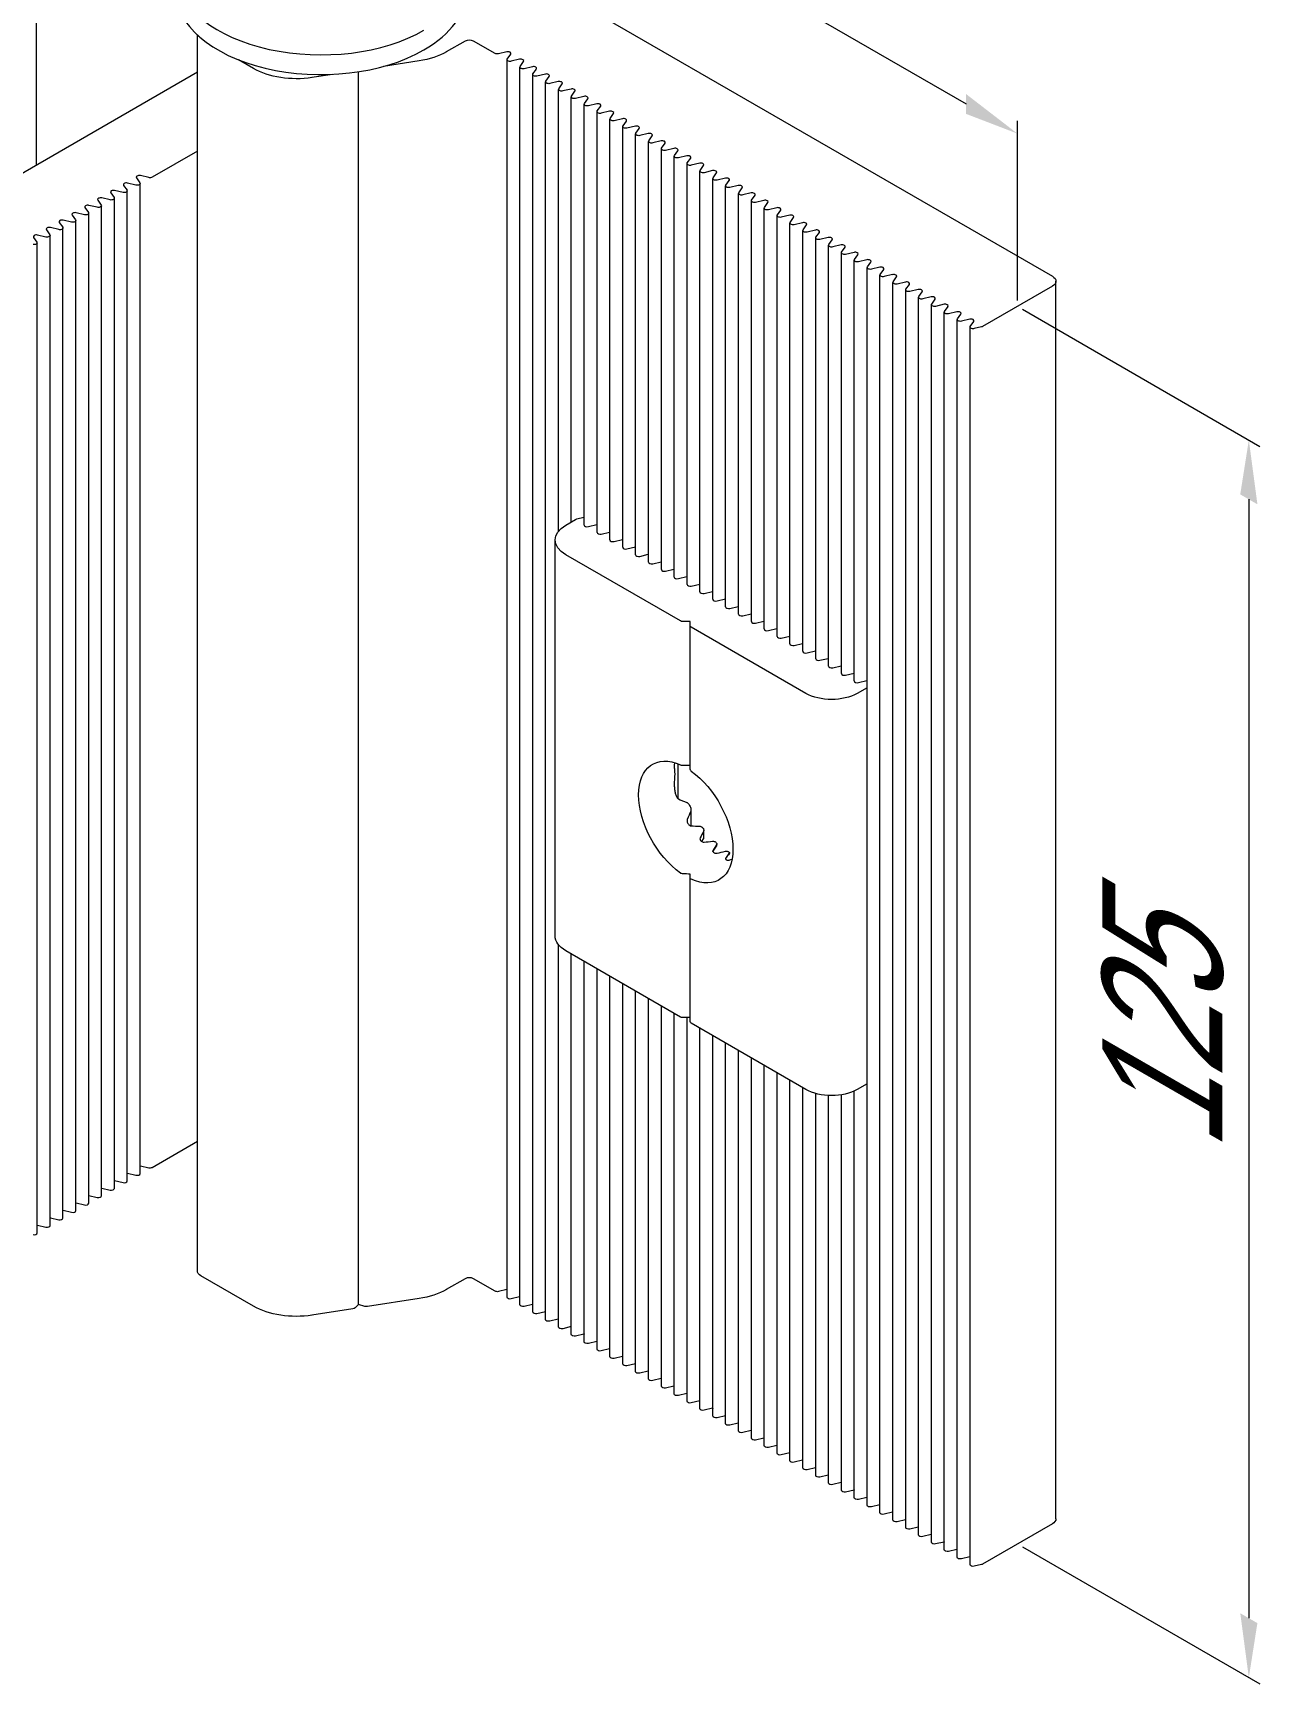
# Model space of a CAD drawing. Extents: x -37 to 4620, y -49 to 348.
# Drawn here: x 1789.59 to 1807.81, y 141.68 to 166.18 of the extents above; entities that cross this region are included whole.
import ezdxf

# ---------------------------------------------------------------- set-up
doc = ezdxf.new("R2010")
doc.units = 0
doc.header["$LTSCALE"] = 5
doc.layers.add('4', color=160, linetype='CONTINUOUS', lineweight=18)
doc.layers.add('PV-38360', color=7, linetype='CONTINUOUS', lineweight=15)
doc.styles.add('14', font='RUSS.SHX', dxfattribs={"width": 0.7, "height": 14})

msp = doc.modelspace()

# ---------------------------------------------------------------- linework, layer by layer
at = {"layer": '4', "lineweight": 13, "extrusion": (-0.707107, -0.408248, 0.57735)}
for p, q in [((1776.97, 180.416, 22.978), (1803.445, 165.131, 44.594)), ((1804.208, 162.215, 43.467), (1804.208, 164.881, 45.353)), ((1804.285, 162.082, 43.467), (1807.808, 160.048, 46.344)), ((1807.643, 159.262, 45.585), (1807.643, 142.654, 33.842)), ((1804.285, 143.711, 30.477), (1807.808, 141.677, 33.354))]:
    msp.add_line(p, q, dxfattribs=at)
at = {"layer": '4', "extrusion": (-0.707107, -0.408248, 0.57735)}
for points in [[(758.587, 985.93, -1316.896), (758.842, 985.675, -1316.896), (759.478, 986.566, -1316.896)], [(766.024, 987.144, -1316.896), (765.769, 986.889, -1316.896), (765.133, 987.78, -1316.896)], [(780.406, 972.761, -1316.896), (780.152, 972.507, -1316.896), (781.043, 971.87, -1316.896)]]:
    msp.add_solid(points, dxfattribs=at)
at = {"layer": 'PV-38360', "lineweight": 13, "extrusion": (0, 0.816497, 0.57735)}
for p, q in [((1789.644, 164.226, 24.831), (1789.644, 169.824, 24.831)), ((1795.649, 167.813, 24.831), (1804.726, 162.572, 24.831)), ((1792.035, 147.809, 24.831), (1792.035, 166.154, 24.831)), ((1792.09, 166.106, 24.831), (1792.087, 166.107, 24.831)), ((1796.008, 166.063, 24.831), (1795.73, 165.903, 24.831)), ((1796.453, 165.879, 24.831), (1796.135, 166.063, 24.831)), ((1792.867, 165.657, 24.831), (1792.645, 165.785, 24.831)), ((1795.327, 165.768, 24.831), (1794.798, 165.687, 24.831)), ((1796.627, 165.903, 24.831), (1796.502, 165.874, 24.831)), ((1796.631, 147.416, 24.831), (1796.631, 165.787, 24.831)), ((1796.634, 165.797, 24.831), (1796.686, 165.869, 24.831)), ((1796.818, 165.793, 24.831), (1796.693, 165.763, 24.831)), ((1796.822, 147.306, 24.831), (1796.822, 165.677, 24.831)), ((1796.825, 165.687, 24.831), (1796.877, 165.759, 24.831)), ((1797.009, 165.683, 24.831), (1796.884, 165.653, 24.831)), ((1780.289, 158.825, 24.831), (1792.035, 165.606, 24.831)), ((1794.04, 165.569, 24.831), (1793.736, 165.522, 24.831)), ((1794.428, 147.312, 24.831), (1794.428, 165.608, 24.831)), ((1797.013, 147.196, 24.831), (1797.013, 165.567, 24.831)), ((1797.016, 165.577, 24.831), (1797.067, 165.649, 24.831)), ((1797.2, 165.573, 24.831), (1797.075, 165.543, 24.831)), ((1797.204, 147.086, 24.831), (1797.204, 165.457, 24.831)), ((1797.207, 165.467, 24.831), (1797.258, 165.539, 24.831)), ((1797.391, 165.462, 24.831), (1797.266, 165.433, 24.831)), ((1797.398, 165.356, 24.831), (1797.449, 165.428, 24.831)), ((1797.395, 158.79, 24.831), (1797.395, 165.347, 24.831)), ((1797.581, 165.352, 24.831), (1797.457, 165.323, 24.831)), ((1797.585, 158.927, 24.831), (1797.585, 165.236, 24.831)), ((1797.589, 165.246, 24.831), (1797.64, 165.318, 24.831)), ((1797.772, 165.242, 24.831), (1797.648, 165.212, 24.831)), ((1797.78, 165.136, 24.831), (1797.831, 165.208, 24.831)), ((1797.776, 158.88, 24.831), (1797.776, 165.126, 24.831)), ((1797.963, 165.132, 24.831), (1797.838, 165.102, 24.831)), ((1797.967, 158.77, 24.831), (1797.967, 165.016, 24.831)), ((1797.971, 165.026, 24.831), (1798.022, 165.098, 24.831)), ((1798.154, 165.021, 24.831), (1798.029, 164.992, 24.831)), ((1798.162, 164.916, 24.831), (1798.213, 164.988, 24.831)), ((1798.158, 158.659, 24.831), (1798.158, 164.906, 24.831)), ((1798.345, 164.911, 24.831), (1798.22, 164.882, 24.831)), ((1798.349, 158.549, 24.831), (1798.349, 164.795, 24.831)), ((1798.353, 164.805, 24.831), (1798.404, 164.877, 24.831)), ((1798.536, 164.801, 24.831), (1798.411, 164.771, 24.831)), ((1798.54, 158.439, 24.831), (1798.54, 164.685, 24.831)), ((1798.543, 164.695, 24.831), (1798.595, 164.767, 24.831)), ((1798.727, 164.691, 24.831), (1798.602, 164.661, 24.831)), ((1798.731, 158.329, 24.831), (1798.731, 164.575, 24.831)), ((1798.734, 164.585, 24.831), (1798.786, 164.657, 24.831)), ((1798.918, 164.581, 24.831), (1798.793, 164.551, 24.831)), ((1798.922, 158.219, 24.831), (1798.922, 164.465, 24.831)), ((1798.925, 164.475, 24.831), (1798.977, 164.547, 24.831)), ((1799.109, 164.47, 24.831), (1798.984, 164.441, 24.831)), ((1792.035, 164.431, 24.831), (1791.362, 164.042, 24.831)), ((1799.113, 158.108, 24.831), (1799.113, 164.354, 24.831)), ((1799.116, 164.364, 24.831), (1799.168, 164.436, 24.831)), ((1799.3, 164.36, 24.831), (1799.175, 164.33, 24.831)), ((1799.304, 157.998, 24.831), (1799.304, 164.244, 24.831)), ((1799.307, 164.254, 24.831), (1799.359, 164.326, 24.831)), ((1799.491, 164.25, 24.831), (1799.366, 164.22, 24.831)), ((1799.498, 164.144, 24.831), (1799.549, 164.216, 24.831)), ((1791.122, 163.926, 24.831), (1790.997, 163.956, 24.831)), ((1791.129, 164.032, 24.831), (1791.181, 163.96, 24.831)), ((1791.184, 149.253, 24.831), (1791.184, 163.95, 24.831)), ((1791.313, 164.037, 24.831), (1791.188, 164.066, 24.831)), ((1799.495, 157.888, 24.831), (1799.495, 164.134, 24.831)), ((1799.682, 164.14, 24.831), (1799.557, 164.11, 24.831)), ((1799.686, 157.778, 24.831), (1799.686, 164.024, 24.831)), ((1799.689, 164.034, 24.831), (1799.74, 164.106, 24.831)), ((1799.873, 164.029, 24.831), (1799.748, 164, 24.831)), ((1799.88, 163.923, 24.831), (1799.931, 163.996, 24.831)), ((1790.74, 163.706, 24.831), (1790.615, 163.736, 24.831)), ((1790.748, 163.812, 24.831), (1790.799, 163.74, 24.831)), ((1790.802, 149.033, 24.831), (1790.802, 163.73, 24.831)), ((1790.931, 163.816, 24.831), (1790.806, 163.846, 24.831)), ((1790.938, 163.922, 24.831), (1790.99, 163.85, 24.831)), ((1790.993, 149.143, 24.831), (1790.993, 163.84, 24.831)), ((1799.876, 157.667, 24.831), (1799.876, 163.914, 24.831)), ((1800.063, 163.919, 24.831), (1799.939, 163.89, 24.831)), ((1800.067, 157.557, 24.831), (1800.067, 163.803, 24.831)), ((1800.071, 163.813, 24.831), (1800.122, 163.885, 24.831)), ((1800.254, 163.809, 24.831), (1800.13, 163.779, 24.831)), ((1800.262, 163.703, 24.831), (1800.313, 163.775, 24.831)), ((1790.175, 163.481, 24.831), (1790.226, 163.409, 24.831)), ((1790.358, 163.485, 24.831), (1790.234, 163.515, 24.831)), ((1790.366, 163.591, 24.831), (1790.417, 163.519, 24.831)), ((1790.421, 148.812, 24.831), (1790.421, 163.509, 24.831)), ((1790.549, 163.596, 24.831), (1790.424, 163.625, 24.831)), ((1790.557, 163.702, 24.831), (1790.608, 163.63, 24.831)), ((1790.611, 148.923, 24.831), (1790.611, 163.62, 24.831)), ((1800.258, 157.447, 24.831), (1800.258, 163.693, 24.831)), ((1800.445, 163.699, 24.831), (1800.32, 163.669, 24.831)), ((1800.449, 157.337, 24.831), (1800.449, 163.583, 24.831)), ((1800.453, 163.593, 24.831), (1800.504, 163.665, 24.831)), ((1800.636, 163.589, 24.831), (1800.511, 163.559, 24.831)), ((1800.64, 157.226, 24.831), (1800.64, 163.473, 24.831)), ((1800.644, 163.483, 24.831), (1800.695, 163.555, 24.831)), ((1800.827, 163.478, 24.831), (1800.702, 163.449, 24.831)), ((1789.793, 163.261, 24.831), (1789.844, 163.189, 24.831)), ((1789.977, 163.265, 24.831), (1789.852, 163.295, 24.831)), ((1789.984, 163.371, 24.831), (1790.035, 163.299, 24.831)), ((1790.039, 148.592, 24.831), (1790.039, 163.289, 24.831)), ((1790.167, 163.375, 24.831), (1790.043, 163.405, 24.831)), ((1790.23, 148.702, 24.831), (1790.23, 163.399, 24.831)), ((1800.831, 157.116, 24.831), (1800.831, 163.362, 24.831)), ((1800.834, 163.372, 24.831), (1800.886, 163.444, 24.831)), ((1801.018, 163.368, 24.831), (1800.893, 163.338, 24.831)), ((1801.022, 157.006, 24.831), (1801.022, 163.252, 24.831)), ((1801.025, 163.262, 24.831), (1801.077, 163.334, 24.831)), ((1801.209, 163.258, 24.831), (1801.084, 163.228, 24.831)), ((1801.216, 163.152, 24.831), (1801.268, 163.224, 24.831)), ((1789.602, 163.15, 24.831), (1789.653, 163.078, 24.831)), ((1789.657, 148.372, 24.831), (1789.657, 163.069, 24.831)), ((1789.786, 163.155, 24.831), (1789.661, 163.184, 24.831)), ((1789.848, 148.482, 24.831), (1789.848, 163.179, 24.831)), ((1801.213, 156.896, 24.831), (1801.213, 163.142, 24.831)), ((1801.4, 163.148, 24.831), (1801.275, 163.118, 24.831)), ((1801.404, 156.786, 24.831), (1801.404, 163.032, 24.831)), ((1801.407, 163.042, 24.831), (1801.459, 163.114, 24.831)), ((1801.591, 163.037, 24.831), (1801.466, 163.008, 24.831)), ((1801.598, 162.931, 24.831), (1801.65, 163.003, 24.831)), ((1801.595, 156.675, 24.831), (1801.595, 162.922, 24.831)), ((1801.782, 162.927, 24.831), (1801.657, 162.898, 24.831)), ((1801.786, 156.565, 24.831), (1801.786, 162.811, 24.831)), ((1801.789, 162.821, 24.831), (1801.84, 162.893, 24.831)), ((1801.973, 162.817, 24.831), (1801.848, 162.787, 24.831)), ((1801.98, 162.711, 24.831), (1802.031, 162.783, 24.831)), ((1801.977, 144.33, 24.831), (1801.977, 162.701, 24.831)), ((1802.164, 162.707, 24.831), (1802.039, 162.677, 24.831)), ((1802.167, 144.22, 24.831), (1802.167, 162.591, 24.831)), ((1802.171, 162.601, 24.831), (1802.222, 162.673, 24.831)), ((1802.354, 162.597, 24.831), (1802.23, 162.567, 24.831)), ((1802.358, 144.109, 24.831), (1802.358, 162.481, 24.831)), ((1802.362, 162.491, 24.831), (1802.413, 162.563, 24.831)), ((1802.545, 162.486, 24.831), (1802.421, 162.457, 24.831)), ((1804.779, 144.128, 24.831), (1804.779, 162.499, 24.831)), ((1802.549, 143.999, 24.831), (1802.549, 162.37, 24.831)), ((1802.553, 162.38, 24.831), (1802.604, 162.452, 24.831)), ((1802.736, 162.376, 24.831), (1802.611, 162.346, 24.831)), ((1802.74, 143.889, 24.831), (1802.74, 162.26, 24.831)), ((1802.744, 162.27, 24.831), (1802.795, 162.342, 24.831)), ((1802.927, 162.266, 24.831), (1802.802, 162.236, 24.831)), ((1802.935, 162.16, 24.831), (1802.986, 162.232, 24.831)), ((1804.726, 162.426, 24.831), (1803.69, 161.827, 24.831)), ((1802.931, 143.779, 24.831), (1802.931, 162.15, 24.831)), ((1803.118, 162.156, 24.831), (1802.993, 162.126, 24.831)), ((1803.122, 143.669, 24.831), (1803.122, 162.04, 24.831)), ((1803.125, 162.05, 24.831), (1803.177, 162.122, 24.831)), ((1803.309, 162.045, 24.831), (1803.184, 162.016, 24.831)), ((1803.316, 161.939, 24.831), (1803.368, 162.011, 24.831)), ((1803.313, 143.558, 24.831), (1803.313, 161.929, 24.831)), ((1803.5, 161.935, 24.831), (1803.375, 161.905, 24.831)), ((1803.504, 143.448, 24.831), (1803.504, 161.819, 24.831)), ((1803.507, 161.829, 24.831), (1803.559, 161.901, 24.831)), ((1803.673, 161.821, 24.831), (1803.566, 161.795, 24.831)), ((1797.503, 158.88, 24.831), (1797.648, 158.964, 24.831)), ((1797.666, 158.97, 24.831), (1797.772, 158.996, 24.831)), ((1797.838, 158.856, 24.831), (1797.963, 158.886, 24.831)), ((1797.345, 152.781, 24.831), (1797.345, 158.659, 24.831)), ((1798.029, 158.746, 24.831), (1798.154, 158.775, 24.831)), ((1798.22, 158.635, 24.831), (1798.345, 158.665, 24.831)), ((1799.206, 157.456, 24.831), (1797.503, 158.439, 24.831)), ((1798.411, 158.525, 24.831), (1798.536, 158.555, 24.831)), ((1798.602, 158.415, 24.831), (1798.727, 158.445, 24.831)), ((1798.793, 158.305, 24.831), (1798.918, 158.334, 24.831)), ((1798.984, 158.194, 24.831), (1799.109, 158.224, 24.831)), ((1799.175, 158.084, 24.831), (1799.3, 158.114, 24.831)), ((1799.366, 157.974, 24.831), (1799.491, 158.004, 24.831)), ((1799.557, 157.864, 24.831), (1799.682, 157.893, 24.831)), ((1799.748, 157.754, 24.831), (1799.873, 157.783, 24.831)), ((1799.939, 157.643, 24.831), (1800.063, 157.673, 24.831)), ((1799.349, 157.447, 24.831), (1799.244, 157.447, 24.831)), ((1799.349, 157.386, 24.831), (1799.349, 157.447, 24.831)), ((1799.349, 155.253, 24.831), (1799.349, 157.386, 24.831)), ((1801.067, 156.381, 24.831), (1799.365, 157.364, 24.831)), ((1800.13, 157.533, 24.831), (1800.254, 157.563, 24.831)), ((1800.32, 157.423, 24.831), (1800.445, 157.453, 24.831)), ((1800.511, 157.313, 24.831), (1800.636, 157.342, 24.831)), ((1800.702, 157.202, 24.831), (1800.827, 157.232, 24.831)), ((1800.893, 157.092, 24.831), (1801.018, 157.122, 24.831)), ((1801.084, 156.982, 24.831), (1801.209, 157.012, 24.831)), ((1801.275, 156.872, 24.831), (1801.4, 156.901, 24.831)), ((1801.466, 156.762, 24.831), (1801.591, 156.791, 24.831)), ((1801.657, 156.651, 24.831), (1801.782, 156.681, 24.831)), ((1801.976, 156.465, 24.831), (1801.831, 156.381, 24.831)), ((1801.848, 156.541, 24.831), (1801.973, 156.571, 24.831)), ((1799.171, 154.817, 24.831), (1799.171, 155.334, 24.831)), ((1799.362, 154.414, 24.831), (1799.362, 154.651, 24.831)), ((1799.521, 154.182, 24.831), (1799.549, 154.222, 24.831)), ((1799.553, 154.232, 24.831), (1799.553, 154.347, 24.831)), ((1799.744, 154.122, 24.831), (1799.744, 154.145, 24.831)), ((1799.689, 154.04, 24.831), (1799.74, 154.112, 24.831)), ((1799.88, 153.93, 24.831), (1799.931, 154.002, 24.831)), ((1799.935, 154.012, 24.831), (1799.935, 154.012, 24.831)), ((1799.349, 153.641, 24.831), (1799.349, 153.699, 24.831)), ((1799.349, 151.508, 24.831), (1799.349, 153.641, 24.831)), ((1797.395, 146.975, 24.831), (1797.395, 152.65, 24.831)), ((1799.206, 151.577, 24.831), (1797.503, 152.56, 24.831)), ((1797.585, 146.865, 24.831), (1797.585, 152.513, 24.831)), ((1797.776, 146.755, 24.831), (1797.776, 152.402, 24.831)), ((1797.967, 146.645, 24.831), (1797.967, 152.292, 24.831)), ((1798.158, 146.534, 24.831), (1798.158, 152.182, 24.831)), ((1798.349, 146.424, 24.831), (1798.349, 152.072, 24.831)), ((1798.54, 146.314, 24.831), (1798.54, 151.962, 24.831)), ((1798.731, 146.204, 24.831), (1798.731, 151.851, 24.831)), ((1798.922, 146.094, 24.831), (1798.922, 151.741, 24.831)), ((1799.113, 145.983, 24.831), (1799.113, 151.631, 24.831)), ((1799.349, 151.568, 24.831), (1799.244, 151.568, 24.831)), ((1799.304, 145.873, 24.831), (1799.304, 151.568, 24.831)), ((1801.067, 150.503, 24.831), (1799.365, 151.486, 24.831)), ((1799.495, 145.763, 24.831), (1799.495, 151.41, 24.831)), ((1799.686, 145.653, 24.831), (1799.686, 151.3, 24.831)), ((1799.876, 145.542, 24.831), (1799.876, 151.19, 24.831)), ((1800.067, 145.432, 24.831), (1800.067, 151.08, 24.831)), ((1800.258, 145.322, 24.831), (1800.258, 150.97, 24.831)), ((1800.449, 145.212, 24.831), (1800.449, 150.859, 24.831)), ((1800.64, 145.101, 24.831), (1800.64, 150.749, 24.831)), ((1800.831, 144.991, 24.831), (1800.831, 150.639, 24.831)), ((1801.022, 144.881, 24.831), (1801.022, 150.529, 24.831)), ((1801.786, 144.44, 24.831), (1801.786, 150.479, 24.831)), ((1801.976, 150.586, 24.831), (1801.831, 150.503, 24.831)), ((1801.213, 144.771, 24.831), (1801.213, 150.443, 24.831)), ((1801.404, 144.661, 24.831), (1801.404, 150.412, 24.831)), ((1801.595, 144.55, 24.831), (1801.595, 150.423, 24.831)), ((1791.362, 149.345, 24.831), (1792.035, 149.734, 24.831)), ((1790.997, 149.259, 24.831), (1791.122, 149.229, 24.831)), ((1791.188, 149.369, 24.831), (1791.313, 149.34, 24.831)), ((1790.615, 149.039, 24.831), (1790.74, 149.009, 24.831)), ((1790.806, 149.149, 24.831), (1790.931, 149.119, 24.831)), ((1790.234, 148.818, 24.831), (1790.358, 148.788, 24.831)), ((1790.424, 148.928, 24.831), (1790.549, 148.899, 24.831)), ((1789.852, 148.598, 24.831), (1789.977, 148.568, 24.831)), ((1790.043, 148.708, 24.831), (1790.167, 148.678, 24.831)), ((1789.661, 148.487, 24.831), (1789.786, 148.458, 24.831)), ((1792.867, 147.286, 24.831), (1792.087, 147.736, 24.831)), ((1796.008, 147.692, 24.831), (1795.73, 147.532, 24.831)), ((1796.453, 147.508, 24.831), (1796.135, 147.692, 24.831)), ((1796.627, 147.532, 24.831), (1796.502, 147.502, 24.831)), ((1794.428, 147.312, 24.831), (1794.376, 147.26, 24.831)), ((1794.519, 147.282, 24.831), (1794.428, 147.312, 24.831)), ((1795.327, 147.397, 24.831), (1794.56, 147.279, 24.831)), ((1796.818, 147.422, 24.831), (1796.693, 147.392, 24.831)), ((1797.009, 147.312, 24.831), (1796.884, 147.282, 24.831)), ((1794.343, 147.245, 24.831), (1793.736, 147.151, 24.831)), ((1797.2, 147.201, 24.831), (1797.075, 147.172, 24.831)), ((1797.391, 147.091, 24.831), (1797.266, 147.062, 24.831)), ((1797.581, 146.981, 24.831), (1797.457, 146.951, 24.831)), ((1797.772, 146.871, 24.831), (1797.648, 146.841, 24.831)), ((1797.963, 146.761, 24.831), (1797.838, 146.731, 24.831)), ((1798.154, 146.65, 24.831), (1798.029, 146.621, 24.831)), ((1798.345, 146.54, 24.831), (1798.22, 146.51, 24.831)), ((1798.536, 146.43, 24.831), (1798.411, 146.4, 24.831)), ((1798.727, 146.32, 24.831), (1798.602, 146.29, 24.831)), ((1798.918, 146.209, 24.831), (1798.793, 146.18, 24.831)), ((1799.109, 146.099, 24.831), (1798.984, 146.07, 24.831)), ((1799.3, 145.989, 24.831), (1799.175, 145.959, 24.831)), ((1799.491, 145.879, 24.831), (1799.366, 145.849, 24.831)), ((1799.682, 145.769, 24.831), (1799.557, 145.739, 24.831)), ((1799.873, 145.658, 24.831), (1799.748, 145.629, 24.831)), ((1800.063, 145.548, 24.831), (1799.939, 145.518, 24.831)), ((1800.254, 145.438, 24.831), (1800.13, 145.408, 24.831)), ((1800.445, 145.328, 24.831), (1800.32, 145.298, 24.831)), ((1800.636, 145.217, 24.831), (1800.511, 145.188, 24.831)), ((1800.827, 145.107, 24.831), (1800.702, 145.077, 24.831)), ((1801.018, 144.997, 24.831), (1800.893, 144.967, 24.831)), ((1801.209, 144.887, 24.831), (1801.084, 144.857, 24.831)), ((1801.4, 144.776, 24.831), (1801.275, 144.747, 24.831)), ((1801.591, 144.666, 24.831), (1801.466, 144.637, 24.831)), ((1801.782, 144.556, 24.831), (1801.657, 144.526, 24.831)), ((1801.973, 144.446, 24.831), (1801.848, 144.416, 24.831)), ((1802.164, 144.336, 24.831), (1802.039, 144.306, 24.831)), ((1802.354, 144.225, 24.831), (1802.23, 144.196, 24.831)), ((1802.545, 144.115, 24.831), (1802.421, 144.085, 24.831)), ((1802.736, 144.005, 24.831), (1802.611, 143.975, 24.831)), ((1802.927, 143.895, 24.831), (1802.802, 143.865, 24.831)), ((1804.726, 144.054, 24.831), (1803.69, 143.456, 24.831)), ((1803.118, 143.784, 24.831), (1802.993, 143.755, 24.831)), ((1803.309, 143.674, 24.831), (1803.184, 143.645, 24.831)), ((1803.5, 143.564, 24.831), (1803.375, 143.534, 24.831)), ((1803.673, 143.449, 24.831), (1803.566, 143.424, 24.831))]:
    msp.add_line(p, q, dxfattribs=at)
at = {"layer": 'PV-38360', "lineweight": 13}
for centre, major_axis, ratio, start_param, end_param in [((1793.869, 167.106, 24.831), (-2.16, 0), 0.57735, -1.093827, 2.356194), ((1793.869, 166.813, 24.831), (-2.16, 0), 0.57735, 0, 2.356194), ((1793.869, 166.813, 24.831), (2.16, 0), 0.57735, -0.785398, 0), ((1796.071, 166.026, 24.831), (-0.09, 0), 0.57735, -2.356194, -0.785398), ((1796.644, 165.879, 24.831), (0.045, 0), 0.57735, -0.390607, 1.961403), ((1796.835, 165.769, 24.831), (0.045, 0), 0.57735, -0.390607, 1.961403), ((1797.026, 165.659, 24.831), (0.045, 0), 0.57735, -0.390607, 1.961403), ((1797.217, 165.549, 24.831), (0.045, 0), 0.57735, -0.390607, 1.961403), ((1797.408, 165.438, 24.831), (0.045, 0), 0.57735, -0.390607, 1.961403), ((1797.599, 165.328, 24.831), (0.045, 0), 0.57735, -0.390607, 1.961403), ((1797.79, 165.218, 24.831), (0.045, 0), 0.57735, -0.390607, 1.961403), ((1797.98, 165.108, 24.831), (0.045, 0), 0.57735, -0.390607, 1.961403), ((1798.171, 164.997, 24.831), (0.045, 0), 0.57735, -0.390607, 1.961403), ((1798.362, 164.887, 24.831), (0.045, 0), 0.57735, -0.390607, 1.961403), ((1798.553, 164.777, 24.831), (0.045, 0), 0.57735, -0.390607, 1.961403), ((1798.744, 164.667, 24.831), (0.045, 0), 0.57735, -0.390607, 1.961403), ((1798.935, 164.557, 24.831), (0.045, 0), 0.57735, -0.390607, 1.961403), ((1799.126, 164.446, 24.831), (0.045, 0), 0.57735, -0.390607, 1.961403), ((1799.317, 164.336, 24.831), (0.045, 0), 0.57735, -0.390607, 1.961403), ((1799.508, 164.226, 24.831), (0.045, 0), 0.57735, -0.390607, 1.961403), ((1790.98, 163.932, 24.831), (-0.045, 0), 0.57735, -1.961403, 0.390607), ((1791.171, 164.042, 24.831), (-0.045, 0), 0.57735, -1.961403, 0.390607), ((1799.699, 164.116, 24.831), (0.045, 0), 0.57735, -0.390607, 1.961403), ((1799.89, 164.005, 24.831), (0.045, 0), 0.57735, -0.390607, 1.961403), ((1790.598, 163.711, 24.831), (-0.045, 0), 0.57735, -1.961403, 0.390607), ((1790.789, 163.822, 24.831), (-0.045, 0), 0.57735, -1.961403, 0.390607), ((1800.081, 163.895, 24.831), (0.045, 0), 0.57735, -0.390607, 1.961403), ((1800.271, 163.785, 24.831), (0.045, 0), 0.57735, -0.390607, 1.961403), ((1800.462, 163.675, 24.831), (0.045, 0), 0.57735, -0.390607, 1.961403), ((1790.216, 163.491, 24.831), (-0.045, 0), 0.57735, -1.961403, 0.390607), ((1790.407, 163.601, 24.831), (-0.045, 0), 0.57735, -1.961403, 0.390607), ((1800.653, 163.565, 24.831), (0.045, 0), 0.57735, -0.390607, 1.961403), ((1800.844, 163.454, 24.831), (0.045, 0), 0.57735, -0.390607, 1.961403), ((1789.835, 163.271, 24.831), (-0.045, 0), 0.57735, -1.961403, 0.390607), ((1790.026, 163.381, 24.831), (-0.045, 0), 0.57735, -1.961403, 0.390607), ((1801.035, 163.344, 24.831), (0.045, 0), 0.57735, -0.390607, 1.961403), ((1801.226, 163.234, 24.831), (0.045, 0), 0.57735, -0.390607, 1.961403), ((1789.644, 163.16, 24.831), (-0.045, 0), 0.57735, -1.961403, 0.390607), ((1801.417, 163.124, 24.831), (0.045, 0), 0.57735, -0.390607, 1.961403), ((1801.608, 163.013, 24.831), (0.045, 0), 0.57735, -0.390607, 1.961403), ((1801.799, 162.903, 24.831), (0.045, 0), 0.57735, -0.390607, 1.961403), ((1801.99, 162.793, 24.831), (0.045, 0), 0.57735, -0.390607, 1.961403), ((1802.181, 162.683, 24.831), (0.045, 0), 0.57735, -0.390607, 1.961403), ((1802.372, 162.572, 24.831), (0.045, 0), 0.57735, -0.390607, 1.961403), ((1802.563, 162.462, 24.831), (0.045, 0), 0.57735, -0.390607, 1.961403), ((1802.753, 162.352, 24.831), (0.045, 0), 0.57735, -0.390607, 1.961403), ((1802.944, 162.242, 24.831), (0.045, 0), 0.57735, -0.390607, 1.961403), ((1803.135, 162.132, 24.831), (0.045, 0), 0.57735, -0.390607, 1.961403), ((1803.326, 162.021, 24.831), (0.045, 0), 0.57735, -0.390607, 1.961403), ((1803.517, 161.911, 24.831), (0.045, 0), 0.57735, -0.390607, 1.961403), ((1797.821, 158.88, 24.831), (-0.045, 0), 0.57735, 0, 1.961403), ((1798.012, 158.77, 24.831), (-0.045, 0), 0.57735, 0, 1.961403), ((1798.203, 158.659, 24.831), (-0.045, 0), 0.57735, 0, 1.961403), ((1798.394, 158.549, 24.831), (-0.045, 0), 0.57735, 0, 1.961403), ((1798.585, 158.439, 24.831), (-0.045, 0), 0.57735, 0, 1.961403), ((1798.776, 158.329, 24.831), (-0.045, 0), 0.57735, 0, 1.961403), ((1798.967, 158.219, 24.831), (-0.045, 0), 0.57735, 0, 1.961403), ((1799.158, 158.108, 24.831), (-0.045, 0), 0.57735, 0, 1.961403), ((1799.349, 157.998, 24.831), (-0.045, 0), 0.57735, 0, 1.961403), ((1799.54, 157.888, 24.831), (-0.045, 0), 0.57735, 0, 1.961403), ((1799.731, 157.778, 24.831), (-0.045, 0), 0.57735, 0, 1.961403), ((1799.921, 157.667, 24.831), (-0.045, 0), 0.57735, 0, 1.961403), ((1800.112, 157.557, 24.831), (-0.045, 0), 0.57735, 0, 1.961403), ((1800.303, 157.447, 24.831), (-0.045, 0), 0.57735, 0, 1.961403), ((1800.494, 157.337, 24.831), (-0.045, 0), 0.57735, 0, 1.961403), ((1800.685, 157.226, 24.831), (-0.045, 0), 0.57735, 0, 1.961403), ((1800.876, 157.116, 24.831), (-0.045, 0), 0.57735, 0, 1.961403), ((1801.067, 157.006, 24.831), (-0.045, 0), 0.57735, 0, 1.961403), ((1801.258, 156.896, 24.831), (-0.045, 0), 0.57735, 0, 1.961403), ((1801.449, 156.786, 24.831), (-0.045, 0), 0.57735, 0, 1.961403), ((1801.64, 156.675, 24.831), (-0.045, 0), 0.57735, 0, 1.961403), ((1801.831, 156.565, 24.831), (-0.045, 0), 0.57735, 0, 1.961403), ((1801.347, 155.661, 24.831), (2.372, 0.632), 0.319372, -2.805322, -2.691297), ((1800.889, 155.397, 24.831), (2.372, 0.632), 0.319372, -2.35007, -2.283611), ((1799.508, 154.232, 24.831), (0.045, 0), 0.57735, -0.390607, 0), ((1800.431, 155.132, 24.831), (2.372, 0.632), 0.319372, -2.031678, -1.975879), ((1799.699, 154.122, 24.831), (0.045, 0), 0.57735, -0.390607, 0), ((1799.972, 154.868, 24.831), (2.372, 0.632), 0.319372, -1.7503, -1.697724), ((1799.89, 154.012, 24.831), (0.045, 0), 0.57735, -0.390607, 0), ((1799.514, 154.603, 24.831), (2.372, 0.632), 0.319372, -1.476473, -1.462179), ((1791.139, 149.253, 24.831), (0.045, 0), 0.57735, -1.961403, 0), ((1791.33, 149.364, 24.831), (0.045, 0), 0.57735, -1.961403, -0.785398), ((1790.757, 149.033, 24.831), (0.045, 0), 0.57735, -1.961403, 0), ((1790.948, 149.143, 24.831), (0.045, 0), 0.57735, -1.961403, 0), ((1790.376, 148.812, 24.831), (0.045, 0), 0.57735, -1.961403, 0), ((1790.566, 148.923, 24.831), (0.045, 0), 0.57735, -1.961403, 0), ((1789.994, 148.592, 24.831), (0.045, 0), 0.57735, -1.961403, 0), ((1790.185, 148.702, 24.831), (0.045, 0), 0.57735, -1.961403, 0), ((1789.612, 148.372, 24.831), (0.045, 0), 0.57735, -1.961403, 0), ((1789.803, 148.482, 24.831), (0.045, 0), 0.57735, -1.961403, 0), ((1796.071, 147.655, 24.831), (-0.09, 0), 0.57735, -2.356194, -0.785398), ((1796.644, 147.508, 24.831), (-0.045, 0), 0.57735, -1.273545, -1.180189), ((1796.835, 147.398, 24.831), (-0.045, 0), 0.57735, -1.273545, -1.180189), ((1797.026, 147.288, 24.831), (-0.045, 0), 0.57735, -1.273545, -1.180189), ((1797.217, 147.177, 24.831), (-0.045, 0), 0.57735, -1.273545, -1.180189), ((1797.408, 147.067, 24.831), (-0.045, 0), 0.57735, -1.273545, -1.180189), ((1797.599, 146.957, 24.831), (-0.045, 0), 0.57735, -1.273545, -1.180189), ((1797.79, 146.847, 24.831), (-0.045, 0), 0.57735, -1.273545, -1.180189), ((1797.98, 146.737, 24.831), (-0.045, 0), 0.57735, -1.273545, -1.180189), ((1798.171, 146.626, 24.831), (-0.045, 0), 0.57735, -1.273545, -1.180189), ((1798.362, 146.516, 24.831), (-0.045, 0), 0.57735, -1.273545, -1.180189), ((1798.553, 146.406, 24.831), (-0.045, 0), 0.57735, -1.273545, -1.180189), ((1798.744, 146.296, 24.831), (-0.045, 0), 0.57735, -1.273545, -1.180189), ((1798.935, 146.185, 24.831), (-0.045, 0), 0.57735, -1.273545, -1.180189), ((1799.126, 146.075, 24.831), (-0.045, 0), 0.57735, -1.273545, -1.180189), ((1799.317, 145.965, 24.831), (-0.045, 0), 0.57735, -1.273545, -1.180189), ((1799.508, 145.855, 24.831), (-0.045, 0), 0.57735, -1.273545, -1.180189), ((1799.699, 145.744, 24.831), (-0.045, 0), 0.57735, -1.273545, -1.180189), ((1799.89, 145.634, 24.831), (-0.045, 0), 0.57735, -1.273545, -1.180189), ((1800.081, 145.524, 24.831), (-0.045, 0), 0.57735, -1.273545, -1.180189), ((1800.271, 145.414, 24.831), (-0.045, 0), 0.57735, -1.273545, -1.180189), ((1800.462, 145.304, 24.831), (-0.045, 0), 0.57735, -1.273545, -1.180189), ((1800.653, 145.193, 24.831), (-0.045, 0), 0.57735, -1.273545, -1.180189), ((1800.844, 145.083, 24.831), (-0.045, 0), 0.57735, -1.273545, -1.180189), ((1801.035, 144.973, 24.831), (-0.045, 0), 0.57735, -1.273545, -1.180189), ((1801.226, 144.863, 24.831), (-0.045, 0), 0.57735, -1.273545, -1.180189), ((1801.417, 144.752, 24.831), (-0.045, 0), 0.57735, -1.273545, -1.180189), ((1801.608, 144.642, 24.831), (-0.045, 0), 0.57735, -1.273545, -1.180189), ((1801.799, 144.532, 24.831), (-0.045, 0), 0.57735, -1.273545, -1.180189), ((1801.99, 144.422, 24.831), (-0.045, 0), 0.57735, -1.273545, -1.180189), ((1802.181, 144.312, 24.831), (-0.045, 0), 0.57735, -1.273545, -1.180189), ((1802.372, 144.201, 24.831), (-0.045, 0), 0.57735, -1.273545, -1.180189), ((1802.563, 144.091, 24.831), (-0.045, 0), 0.57735, -1.273545, -1.180189), ((1802.753, 143.981, 24.831), (-0.045, 0), 0.57735, -1.273545, -1.180189), ((1802.944, 143.871, 24.831), (-0.045, 0), 0.57735, -1.273545, -1.180189), ((1803.135, 143.76, 24.831), (-0.045, 0), 0.57735, -1.273545, -1.180189), ((1803.326, 143.65, 24.831), (-0.045, 0), 0.57735, -1.273545, -1.180189), ((1803.517, 143.54, 24.831), (-0.045, 0), 0.57735, -1.273545, -1.180189)]:
    msp.add_ellipse(centre, major_axis=major_axis, ratio=ratio, start_param=start_param, end_param=end_param, dxfattribs=at)
at = {"layer": 'PV-38360', "lineweight": 13, "extrusion": (1.3e-15, -3e-16, -1)}
for centre, major_axis, start_param, end_param in [((1792.215, 166.181, 24.831), (-0.18, 0), -0.785398, -0.366053), ((1796.867, 165.677, 24.831), (-0.045, 0), -1.961403, 0.390607), ((1789.612, 163.069, 24.831), (0.045, 0), -0.390607, 1.961403), ((1802.976, 162.15, 24.831), (-0.045, 0), -1.961403, 0.390607), ((1799.403, 157.386, 24.831), (-0.054, 0), -0.785398, 0), ((1799.403, 151.508, 24.831), (-0.054, 0), -0.785398, 0), ((1796.867, 147.306, 24.831), (-0.045, 0), -1.961403, 0)]:
    msp.add_ellipse(centre, major_axis=major_axis, ratio=0.57735, start_param=start_param, end_param=end_param, dxfattribs=at)
at = {"layer": 'PV-38360', "lineweight": 13, "extrusion": (1.2e-15, -2e-16, -1)}
for centre, major_axis, start_param, end_param in [((1795.094, 166.27, 24.831), (-0.9, 0), -2.356194, -1.832596), ((1790.216, 148.794, 24.831), (0.045, 0), -1.273545, -1.180189), ((1795.094, 147.899, 24.831), (-0.9, 0), -2.356194, -1.832596)]:
    msp.add_ellipse(centre, major_axis=major_axis, ratio=0.57735, start_param=start_param, end_param=end_param, dxfattribs=at)
at = {"layer": 'PV-38360', "lineweight": 13, "extrusion": (1.2e-15, -6e-16, -1)}
for centre, major_axis, start_param, end_param in [((1796.485, 165.898, 24.831), (-0.045, 0), -1.961403, -0.785091), ((1797.63, 165.236, 24.831), (-0.045, 0), -1.961403, 0.390607), ((1804.599, 162.499, 24.831), (0.18, 0), -0.785398, 0.785398), ((1797.885, 158.659, 24.831), (-0.54, 0), -0.785398, 0.785398), ((1799.89, 157.759, 24.831), (0.045, 0), -1.961403, -1.868048), ((1796.485, 147.526, 24.831), (-0.045, 0), -1.961403, -0.785091), ((1797.058, 147.196, 24.831), (-0.045, 0), -1.961403, 0), ((1797.63, 146.865, 24.831), (-0.045, 0), -1.961403, 0), ((1798.012, 146.645, 24.831), (-0.045, 0), -1.961403, 0), ((1803.167, 143.669, 24.831), (-0.045, 0), -1.961403, 0), ((1803.358, 143.558, 24.831), (-0.045, 0), -1.961403, 0), ((1803.549, 143.448, 24.831), (-0.045, 0), -1.961403, 0)]:
    msp.add_ellipse(centre, major_axis=major_axis, ratio=0.57735, start_param=start_param, end_param=end_param, dxfattribs=at)
at = {"layer": 'PV-38360', "lineweight": 13, "extrusion": (1.3e-15, -2e-16, -1)}
for centre in [(1796.676, 165.787, 24.831), (1797.249, 165.457, 24.831), (1797.44, 165.347, 24.831), (1798.203, 164.906, 24.831), (1798.394, 164.795, 24.831)]:
    msp.add_ellipse(centre, major_axis=(-0.045, 0), ratio=0.57735, start_param=-1.961403, end_param=0.390607, dxfattribs=at)
at = {"layer": 'PV-38360', "lineweight": 13, "extrusion": (1.3e-15, -4e-16, -1)}
for centre, major_axis, start_param, end_param in [((1793.504, 166.024, 24.831), (-0.9, 0), -1.832596, -0.785398), ((1789.994, 163.289, 24.831), (0.045, 0), -0.390607, 1.961403), ((1803.652, 161.849, 24.831), (-0.054, 0), -2.356194, -1.961403), ((1798.553, 158.531, 24.831), (0.045, 0), -1.961403, -1.868048), ((1798.744, 158.421, 24.831), (0.045, 0), -1.961403, -1.868048), ((1798.935, 158.31, 24.831), (0.045, 0), -1.961403, -1.868048), ((1799.126, 158.2, 24.831), (0.045, 0), -1.961403, -1.868048), ((1799.317, 158.09, 24.831), (0.045, 0), -1.961403, -1.868048), ((1799.508, 157.98, 24.831), (0.045, 0), -1.961403, -1.868048), ((1799.699, 157.869, 24.831), (0.045, 0), -1.961403, -1.868048), ((1799.285, 154.471, 24.831), (-0.495, 0.857), -2.242447, 0.67165), ((1799.349, 154.508, 24.831), (1.4, 0), -1.6458, -1.570796), ((1799.349, 154.508, 24.831), (1.4, 0), 1.570796, 1.6458), ((1793.504, 147.653, 24.831), (-0.9, 0), -1.832596, -0.785398), ((1803.652, 143.478, 24.831), (-0.054, 0), -2.356194, -1.961403)]:
    msp.add_ellipse(centre, major_axis=major_axis, ratio=0.57735, start_param=start_param, end_param=end_param, dxfattribs=at)
at = {"layer": 'PV-38360', "lineweight": 13, "extrusion": (1.2e-15, -3e-16, -1)}
for centre, major_axis, start_param, end_param in [((1797.058, 165.567, 24.831), (-0.045, 0), -1.961403, 0.390607), ((1798.012, 165.016, 24.831), (-0.045, 0), -1.961403, 0.390607), ((1798.585, 164.685, 24.831), (-0.045, 0), -1.961403, 0.390607), ((1798.776, 164.575, 24.831), (-0.045, 0), -1.961403, 0.390607), ((1798.967, 164.465, 24.831), (-0.045, 0), -1.961403, 0.390607), ((1799.158, 164.354, 24.831), (-0.045, 0), -1.961403, 0.390607), ((1799.349, 164.244, 24.831), (-0.045, 0), -1.961403, 0.390607), ((1799.54, 164.134, 24.831), (-0.045, 0), -1.961403, 0.390607), ((1799.731, 164.024, 24.831), (-0.045, 0), -1.961403, 0.390607), ((1799.921, 163.914, 24.831), (-0.045, 0), -1.961403, 0.390607), ((1800.112, 163.803, 24.831), (-0.045, 0), -1.961403, 0.390607), ((1800.303, 163.693, 24.831), (-0.045, 0), -1.961403, 0.390607), ((1800.494, 163.583, 24.831), (-0.045, 0), -1.961403, 0.390607), ((1800.685, 163.473, 24.831), (-0.045, 0), -1.961403, 0.390607), ((1800.876, 163.362, 24.831), (-0.045, 0), -1.961403, 0.390607), ((1801.067, 163.252, 24.831), (-0.045, 0), -1.961403, 0.390607), ((1801.258, 163.142, 24.831), (-0.045, 0), -1.961403, 0.390607), ((1801.449, 163.032, 24.831), (-0.045, 0), -1.961403, 0.390607), ((1801.64, 162.922, 24.831), (-0.045, 0), -1.961403, 0.390607), ((1801.831, 162.811, 24.831), (-0.045, 0), -1.961403, 0.390607), ((1802.022, 162.701, 24.831), (-0.045, 0), -1.961403, 0.390607), ((1802.212, 162.591, 24.831), (-0.045, 0), -1.961403, 0.390607), ((1802.403, 162.481, 24.831), (-0.045, 0), -1.961403, 0.390607), ((1802.594, 162.37, 24.831), (-0.045, 0), -1.961403, 0.390607), ((1802.785, 162.26, 24.831), (-0.045, 0), -1.961403, 0.390607), ((1801.938, 156.487, 24.831), (-0.054, 0), -2.377921, -2.356194), ((1799.921, 153.92, 24.831), (-0.045, 0), 0.089824, 0.390607), ((1801.938, 150.608, 24.831), (-0.054, 0), -2.377921, -2.356194), ((1790.026, 148.684, 24.831), (0.045, 0), -1.273545, -1.180189)]:
    msp.add_ellipse(centre, major_axis=major_axis, ratio=0.57735, start_param=start_param, end_param=end_param, dxfattribs=at)
at = {"layer": 'PV-38360', "lineweight": 13, "extrusion": (1.3e-15, -6e-16, -1)}
for centre, major_axis, start_param, end_param in [((1797.821, 165.126, 24.831), (-0.045, 0), -1.961403, 0.390607), ((1798.171, 158.751, 24.831), (0.045, 0), -1.961403, -1.868048), ((1798.362, 158.641, 24.831), (0.045, 0), -1.961403, -1.868048), ((1797.885, 152.781, 24.831), (-0.54, 0), -0.785398, 0), ((1790.98, 149.235, 24.831), (0.045, 0), -1.273545, -1.180189), ((1791.171, 149.345, 24.831), (0.045, 0), -1.273545, -1.180189), ((1790.598, 149.015, 24.831), (0.045, 0), -1.273545, -1.180189), ((1790.789, 149.125, 24.831), (0.045, 0), -1.273545, -1.180189), ((1790.407, 148.904, 24.831), (0.045, 0), -1.273545, -1.180189), ((1792.215, 147.809, 24.831), (-0.18, 0), -0.785398, 0), ((1797.249, 147.086, 24.831), (-0.045, 0), -1.961403, 0), ((1797.44, 146.975, 24.831), (-0.045, 0), -1.961403, 0), ((1797.821, 146.755, 24.831), (-0.045, 0), -1.961403, 0)]:
    msp.add_ellipse(centre, major_axis=major_axis, ratio=0.57735, start_param=start_param, end_param=end_param, dxfattribs=at)
at = {"layer": 'PV-38360', "lineweight": 13, "extrusion": (1.3e-15, -5e-16, -1)}
for centre, major_axis, start_param, end_param in [((1791.139, 163.95, 24.831), (0.045, 0), -0.390607, 1.961403), ((1790.757, 163.73, 24.831), (0.045, 0), -0.390607, 1.961403), ((1790.948, 163.84, 24.831), (0.045, 0), -0.390607, 1.961403), ((1790.376, 163.509, 24.831), (0.045, 0), -0.390607, 1.961403), ((1790.566, 163.62, 24.831), (0.045, 0), -0.390607, 1.961403), ((1790.185, 163.399, 24.831), (0.045, 0), -0.390607, 1.961403), ((1789.803, 163.179, 24.831), (0.045, 0), -0.390607, 1.961403), ((1803.167, 162.04, 24.831), (-0.045, 0), -1.961403, 0.390607), ((1803.358, 161.929, 24.831), (-0.045, 0), -1.961403, 0.390607), ((1803.549, 161.819, 24.831), (-0.045, 0), -1.961403, 0.390607), ((1794.329, 147.275, 24.831), (-0.054, 0), -2.617994, -1.832596), ((1802.976, 143.779, 24.831), (-0.045, 0), -1.961403, 0)]:
    msp.add_ellipse(centre, major_axis=major_axis, ratio=0.57735, start_param=start_param, end_param=end_param, dxfattribs=at)
at = {"layer": 'PV-38360', "lineweight": 13, "extrusion": (1.2e-15, -4e-16, -1)}
for centre, start_param, end_param in [((1791.33, 164.061, 24.831), -2.356194, -1.180189), ((1798.203, 146.534, 24.831), -1.961403, 0), ((1798.394, 146.424, 24.831), -1.961403, 0), ((1798.585, 146.314, 24.831), -1.961403, 0), ((1798.776, 146.204, 24.831), -1.961403, 0), ((1798.967, 146.094, 24.831), -1.961403, 0), ((1799.158, 145.983, 24.831), -1.961403, 0), ((1799.349, 145.873, 24.831), -1.961403, 0), ((1799.54, 145.763, 24.831), -1.961403, 0), ((1799.731, 145.653, 24.831), -1.961403, 0), ((1799.921, 145.542, 24.831), -1.961403, 0), ((1800.112, 145.432, 24.831), -1.961403, 0), ((1800.303, 145.322, 24.831), -1.961403, 0), ((1800.494, 145.212, 24.831), -1.961403, 0), ((1800.685, 145.101, 24.831), -1.961403, 0), ((1800.876, 144.991, 24.831), -1.961403, 0), ((1801.067, 144.881, 24.831), -1.961403, 0), ((1801.258, 144.771, 24.831), -1.961403, 0), ((1801.449, 144.661, 24.831), -1.961403, 0), ((1801.64, 144.55, 24.831), -1.961403, 0), ((1801.831, 144.44, 24.831), -1.961403, 0), ((1802.022, 144.33, 24.831), -1.961403, 0), ((1802.212, 144.22, 24.831), -1.961403, 0), ((1802.403, 144.109, 24.831), -1.961403, 0), ((1802.594, 143.999, 24.831), -1.961403, 0), ((1802.785, 143.889, 24.831), -1.961403, 0)]:
    msp.add_ellipse(centre, major_axis=(-0.045, 0), ratio=0.57735, start_param=start_param, end_param=end_param, dxfattribs=at)
at = {"layer": 'PV-38360', "lineweight": 13, "extrusion": (1.1e-15, -6e-16, -1)}
msp.add_ellipse((1797.686, 158.942, 24.831), major_axis=(0.054, 0), ratio=0.57735, start_param=-2.356194, end_param=-1.961403, dxfattribs=at)
at = {"layer": 'PV-38360', "lineweight": 13, "extrusion": (1.2e-15, -8e-16, -1)}
for centre, major_axis, end_param in [((1797.79, 158.972, 24.831), (0.045, 0), -1.868048), ((1796.676, 147.416, 24.831), (-0.045, 0), 0)]:
    msp.add_ellipse(centre, major_axis=major_axis, ratio=0.57735, start_param=-1.961403, end_param=end_param, dxfattribs=at)
at = {"layer": 'PV-38360', "lineweight": 13, "extrusion": (1.2e-15, -9e-16, -1)}
msp.add_ellipse((1797.98, 158.862, 24.831), major_axis=(0.045, 0), ratio=0.57735, start_param=-1.961403, end_param=-1.868048, dxfattribs=at)
at = {"layer": 'PV-38360', "lineweight": 13, "extrusion": (1.2e-15, -1e-16, -1)}
for centre in [(1800.081, 157.649, 24.831), (1800.271, 157.539, 24.831), (1800.462, 157.429, 24.831), (1800.653, 157.318, 24.831), (1800.844, 157.208, 24.831), (1801.035, 157.098, 24.831), (1801.226, 156.988, 24.831), (1801.417, 156.877, 24.831), (1801.608, 156.767, 24.831), (1801.799, 156.657, 24.831), (1801.99, 156.547, 24.831)]:
    msp.add_ellipse(centre, major_axis=(0.045, 0), ratio=0.57735, start_param=-1.961403, end_param=-1.868048, dxfattribs=at)
at = {"layer": 'PV-38360', "lineweight": 13, "extrusion": (1.2e-15, -5e-16, -1)}
for centre, major_axis, start_param, end_param in [((1799.244, 157.478, 24.831), (-0.054, 0), -1.570796, -0.785398), ((1799.731, 154.03, 24.831), (-0.045, 0), 0.205101, 0.390607), ((1799.244, 151.599, 24.831), (-0.054, 0), -1.570796, -0.785398)]:
    msp.add_ellipse(centre, major_axis=major_axis, ratio=0.57735, start_param=start_param, end_param=end_param, dxfattribs=at)
at = {"layer": 'PV-38360', "lineweight": 13, "extrusion": (1.4e-15, -6e-16, -1)}
for centre in [(1801.449, 156.602, 24.831), (1801.449, 150.723, 24.831)]:
    msp.add_ellipse(centre, major_axis=(-0.54, 0), ratio=0.57735, start_param=-2.356194, end_param=-0.785398, dxfattribs=at)
at = {"layer": 'PV-38360', "lineweight": 13, "extrusion": (1e-15, -4e-16, -1)}
for centre, start_param, end_param in [((1798.14, 153.809, 24.831), 0.312009, 0.479306), ((1798.598, 154.074, 24.831), -5.205385, -5.125991), ((1799.056, 154.339, 24.831), -4.844372, -4.784672), ((1799.514, 154.603, 24.831), -4.5496, -4.496012)]:
    msp.add_ellipse(centre, major_axis=(0.904, 1.58), ratio=0.239136, start_param=start_param, end_param=end_param, dxfattribs=at)
at = {"layer": 'PV-38360', "lineweight": 13, "extrusion": (1.4e-15, -5e-16, -1)}
for centre, major_axis, ratio, start_param, end_param in [((1799.285, 154.471, 24.831), (0.495, -0.857), 0.57735, -2.242447, 0.67165), ((1799.972, 154.868, 24.831), (0.904, 1.58), 0.239136, -4.274761, -4.222185), ((1804.599, 144.128, 24.831), (0.18, 0), 0.57735, 0, 0.785398)]:
    msp.add_ellipse(centre, major_axis=major_axis, ratio=ratio, start_param=start_param, end_param=end_param, dxfattribs=at)
at = {"layer": 'PV-38360', "lineweight": 13, "extrusion": (1.2e-15, -7e-16, -1)}
msp.add_ellipse((1789.835, 148.574, 24.831), major_axis=(0.045, 0), ratio=0.57735, start_param=-1.273545, end_param=-1.180189, dxfattribs=at)
at = {"layer": 'PV-38360', "lineweight": 13, "extrusion": (1.3e-15, -7e-16, -1)}
msp.add_ellipse((1789.644, 148.463, 24.831), major_axis=(0.045, 0), ratio=0.57735, start_param=-1.273545, end_param=-1.180189, dxfattribs=at)
at = {"layer": 'PV-38360', "lineweight": 13, "extrusion": (1.5e-15, -4e-16, -1)}
msp.add_ellipse((1794.546, 147.309, 24.831), major_axis=(-0.054, 0), ratio=0.57735, start_param=-1.832596, end_param=-1.047198, dxfattribs=at)
at = {"layer": 'PV-38360', "lineweight": 13}
for points, knots in [([(1799.117, 155.353, 24.831), (1799.116, 155.35, 24.831), (1799.116, 155.348, 24.831), (1799.114, 155.33, 24.831), (1799.113, 155.315, 24.831), (1799.113, 155.284, 24.831), (1799.114, 155.265, 24.831), (1799.116, 155.246, 24.831)], [3.4287987, 3.4287987, 3.4287987, 3.4287987, 3.4793426, 3.4793426, 3.8411813, 3.8411813, 4.2599234, 4.2599234, 4.2599234, 4.2599234]), ([(1799.206, 155.32, 24.831), (1799.21, 155.318, 24.831), (1799.216, 155.316, 24.831), (1799.23, 155.314, 24.831), (1799.237, 155.313, 24.831), (1799.244, 155.314, 24.831)], [0.4542099, 0.4542099, 0.4542099, 0.4542099, 0.5676388, 0.5676388, 0.6810676, 0.6810676, 0.6810676, 0.6810676]), ([(1799.349, 155.253, 24.831), (1799.349, 155.249, 24.831), (1799.35, 155.244, 24.831), (1799.356, 155.236, 24.831), (1799.36, 155.231, 24.831), (1799.365, 155.228, 24.831)], [0.2261282, 0.2261282, 0.2261282, 0.2261282, 0.339557, 0.339557, 0.4529859, 0.4529859, 0.4529859, 0.4529859]), ([(1799.116, 155.111, 24.831), (1799.114, 155.086, 24.831), (1799.113, 155.061, 24.831), (1799.113, 155.017, 24.831), (1799.114, 154.995, 24.831), (1799.118, 154.951, 24.831), (1799.121, 154.929, 24.831), (1799.13, 154.894, 24.831), (1799.135, 154.877, 24.831), (1799.144, 154.854, 24.831), (1799.148, 154.846, 24.831), (1799.156, 154.832, 24.831), (1799.161, 154.826, 24.831), (1799.169, 154.818, 24.831), (1799.172, 154.816, 24.831), (1799.175, 154.814, 24.831)], [0.440742, 0.440742, 0.440742, 0.440742, 0.859485, 0.859485, 1.221323, 1.221323, 1.583162, 1.583162, 1.872912, 1.872912, 2.017787, 2.017787, 2.162662, 2.162662, 2.235954, 2.235954, 2.235954, 2.235954]), ([(1799.3, 154.762, 24.831), (1799.304, 154.761, 24.831), (1799.308, 154.758, 24.831), (1799.319, 154.75, 24.831), (1799.326, 154.742, 24.831), (1799.339, 154.724, 24.831), (1799.344, 154.714, 24.831), (1799.353, 154.695, 24.831), (1799.356, 154.685, 24.831), (1799.361, 154.665, 24.831), (1799.362, 154.655, 24.831), (1799.361, 154.64, 24.831), (1799.36, 154.635, 24.831), (1799.359, 154.631, 24.831)], [0.1047971, 0.1047971, 0.1047971, 0.1047971, 0.1910716, 0.1910716, 0.3696148, 0.3696148, 0.548158, 0.548158, 0.7107496, 0.7107496, 0.8733412, 0.8733412, 0.957544, 0.957544, 0.957544, 0.957544]), ([(1799.307, 154.511, 24.831), (1799.307, 154.511, 24.831), (1799.307, 154.51, 24.831), (1799.305, 154.505, 24.831), (1799.304, 154.499, 24.831), (1799.304, 154.486, 24.831), (1799.305, 154.478, 24.831), (1799.31, 154.463, 24.831), (1799.313, 154.455, 24.831), (1799.321, 154.442, 24.831), (1799.326, 154.436, 24.831), (1799.338, 154.425, 24.831), (1799.345, 154.42, 24.831), (1799.356, 154.415, 24.831), (1799.361, 154.414, 24.831), (1799.366, 154.413, 24.831)], [0.0995979, 0.0995979, 0.0995979, 0.0995979, 0.1041274, 0.1041274, 0.2082548, 0.2082548, 0.3326063, 0.3326063, 0.4569579, 0.4569579, 0.5852954, 0.5852954, 0.7136328, 0.7136328, 0.8019353, 0.8019353, 0.8019353, 0.8019353]), ([(1799.491, 154.41, 24.831), (1799.496, 154.41, 24.831), (1799.501, 154.409, 24.831), (1799.512, 154.405, 24.831), (1799.519, 154.401, 24.831), (1799.53, 154.392, 24.831), (1799.536, 154.387, 24.831), (1799.544, 154.376, 24.831), (1799.547, 154.37, 24.831), (1799.552, 154.357, 24.831), (1799.553, 154.351, 24.831), (1799.553, 154.341, 24.831), (1799.552, 154.336, 24.831), (1799.549, 154.332, 24.831)], [0.0965987, 0.0965987, 0.0965987, 0.0965987, 0.1874155, 0.1874155, 0.3025992, 0.3025992, 0.417783, 0.417783, 0.5297805, 0.5297805, 0.641778, 0.641778, 0.7324269, 0.7324269, 0.7324269, 0.7324269]), ([(1799.498, 154.237, 24.831), (1799.498, 154.237, 24.831), (1799.498, 154.237, 24.831), (1799.496, 154.233, 24.831), (1799.495, 154.228, 24.831), (1799.495, 154.218, 24.831), (1799.496, 154.213, 24.831), (1799.5, 154.202, 24.831), (1799.504, 154.197, 24.831), (1799.512, 154.188, 24.831), (1799.517, 154.184, 24.831), (1799.528, 154.177, 24.831), (1799.534, 154.175, 24.831), (1799.546, 154.172, 24.831), (1799.551, 154.172, 24.831), (1799.557, 154.173, 24.831)], [0.0957926, 0.0957926, 0.0957926, 0.0957926, 0.0965783, 0.0965783, 0.1931566, 0.1931566, 0.2951605, 0.2951605, 0.3971644, 0.3971644, 0.5000196, 0.5000196, 0.6028749, 0.6028749, 0.6949943, 0.6949943, 0.6949943, 0.6949943]), ([(1799.682, 154.187, 24.831), (1799.687, 154.188, 24.831), (1799.693, 154.187, 24.831), (1799.704, 154.185, 24.831), (1799.71, 154.183, 24.831), (1799.721, 154.178, 24.831), (1799.727, 154.174, 24.831), (1799.735, 154.167, 24.831), (1799.738, 154.163, 24.831), (1799.743, 154.154, 24.831), (1799.744, 154.149, 24.831), (1799.744, 154.141, 24.831), (1799.743, 154.137, 24.831), (1799.74, 154.134, 24.831)], [0.0950742, 0.0950742, 0.0950742, 0.0950742, 0.188122, 0.188122, 0.2867431, 0.2867431, 0.3853642, 0.3853642, 0.4829592, 0.4829592, 0.5805541, 0.5805541, 0.6735881, 0.6735881, 0.6735881, 0.6735881]), ([(1799.689, 154.053, 24.831), (1799.687, 154.049, 24.831), (1799.686, 154.045, 24.831), (1799.686, 154.038, 24.831), (1799.687, 154.033, 24.831), (1799.691, 154.026, 24.831), (1799.695, 154.022, 24.831), (1799.703, 154.016, 24.831), (1799.708, 154.013, 24.831), (1799.719, 154.01, 24.831), (1799.725, 154.009, 24.831), (1799.736, 154.008, 24.831), (1799.742, 154.008, 24.831), (1799.748, 154.009, 24.831)], [0.0948087, 0.0948087, 0.0948087, 0.0948087, 0.1889525, 0.1889525, 0.283997, 0.283997, 0.3790415, 0.3790415, 0.4739302, 0.4739302, 0.5688189, 0.5688189, 0.6623569, 0.6623569, 0.6623569, 0.6623569]), ([(1799.873, 154.036, 24.831), (1799.878, 154.037, 24.831), (1799.884, 154.038, 24.831), (1799.895, 154.038, 24.831), (1799.901, 154.037, 24.831), (1799.912, 154.034, 24.831), (1799.917, 154.032, 24.831), (1799.925, 154.028, 24.831), (1799.929, 154.025, 24.831), (1799.934, 154.018, 24.831), (1799.935, 154.015, 24.831), (1799.935, 154.009, 24.831), (1799.934, 154.005, 24.831), (1799.931, 154.002, 24.831)], [0.0946721, 0.0946721, 0.0946721, 0.0946721, 0.1883712, 0.1883712, 0.2825568, 0.2825568, 0.3767424, 0.3767424, 0.470928, 0.470928, 0.5651135, 0.5651135, 0.6588127, 0.6588127, 0.6588127, 0.6588127]), ([(1799.88, 153.933, 24.831), (1799.878, 153.93, 24.831), (1799.876, 153.927, 24.831), (1799.876, 153.921, 24.831), (1799.878, 153.918, 24.831), (1799.882, 153.913, 24.831), (1799.886, 153.911, 24.831), (1799.894, 153.907, 24.831), (1799.899, 153.906, 24.831), (1799.91, 153.905, 24.831), (1799.916, 153.905, 24.831), (1799.927, 153.906, 24.831), (1799.933, 153.907, 24.831), (1799.939, 153.909, 24.831)], [0.0946952, 0.0946952, 0.0946952, 0.0946952, 0.1882332, 0.1882332, 0.2831219, 0.2831219, 0.3780106, 0.3780106, 0.4733666, 0.4733666, 0.5687227, 0.5687227, 0.6622627, 0.6622627, 0.6622627, 0.6622627]), ([(1799.244, 153.701, 24.831), (1799.237, 153.702, 24.831), (1799.23, 153.703, 24.831), (1799.216, 153.707, 24.831), (1799.21, 153.71, 24.831), (1799.206, 153.714, 24.831)], [1.1333239, 1.1333239, 1.1333239, 1.1333239, 1.2467528, 1.2467528, 1.3601817, 1.3601817, 1.3601817, 1.3601817]), ([(1799.365, 153.622, 24.831), (1799.36, 153.624, 24.831), (1799.356, 153.627, 24.831), (1799.35, 153.633, 24.831), (1799.349, 153.637, 24.831), (1799.349, 153.641, 24.831)], [1.3614057, 1.3614057, 1.3614057, 1.3614057, 1.4748345, 1.4748345, 1.5882634, 1.5882634, 1.5882634, 1.5882634])]:
    msp.add_open_spline(points, degree=3, knots=knots, dxfattribs=at)

# ---------------------------------------------------------------- texts
at = {"layer": '4', "lineweight": 13, "extrusion": (0.707107, 0.408248, 0.57735), "insert": (1806.37, 151.693, 40.753), "char_height": 2.52, "attachment_point": 5, "text_direction": (0, 0.816497, -0.57735), "style": '14'}
msp.add_mtext('\\A1;125', dxfattribs=at)

doc.saveas('drawing.dxf')
